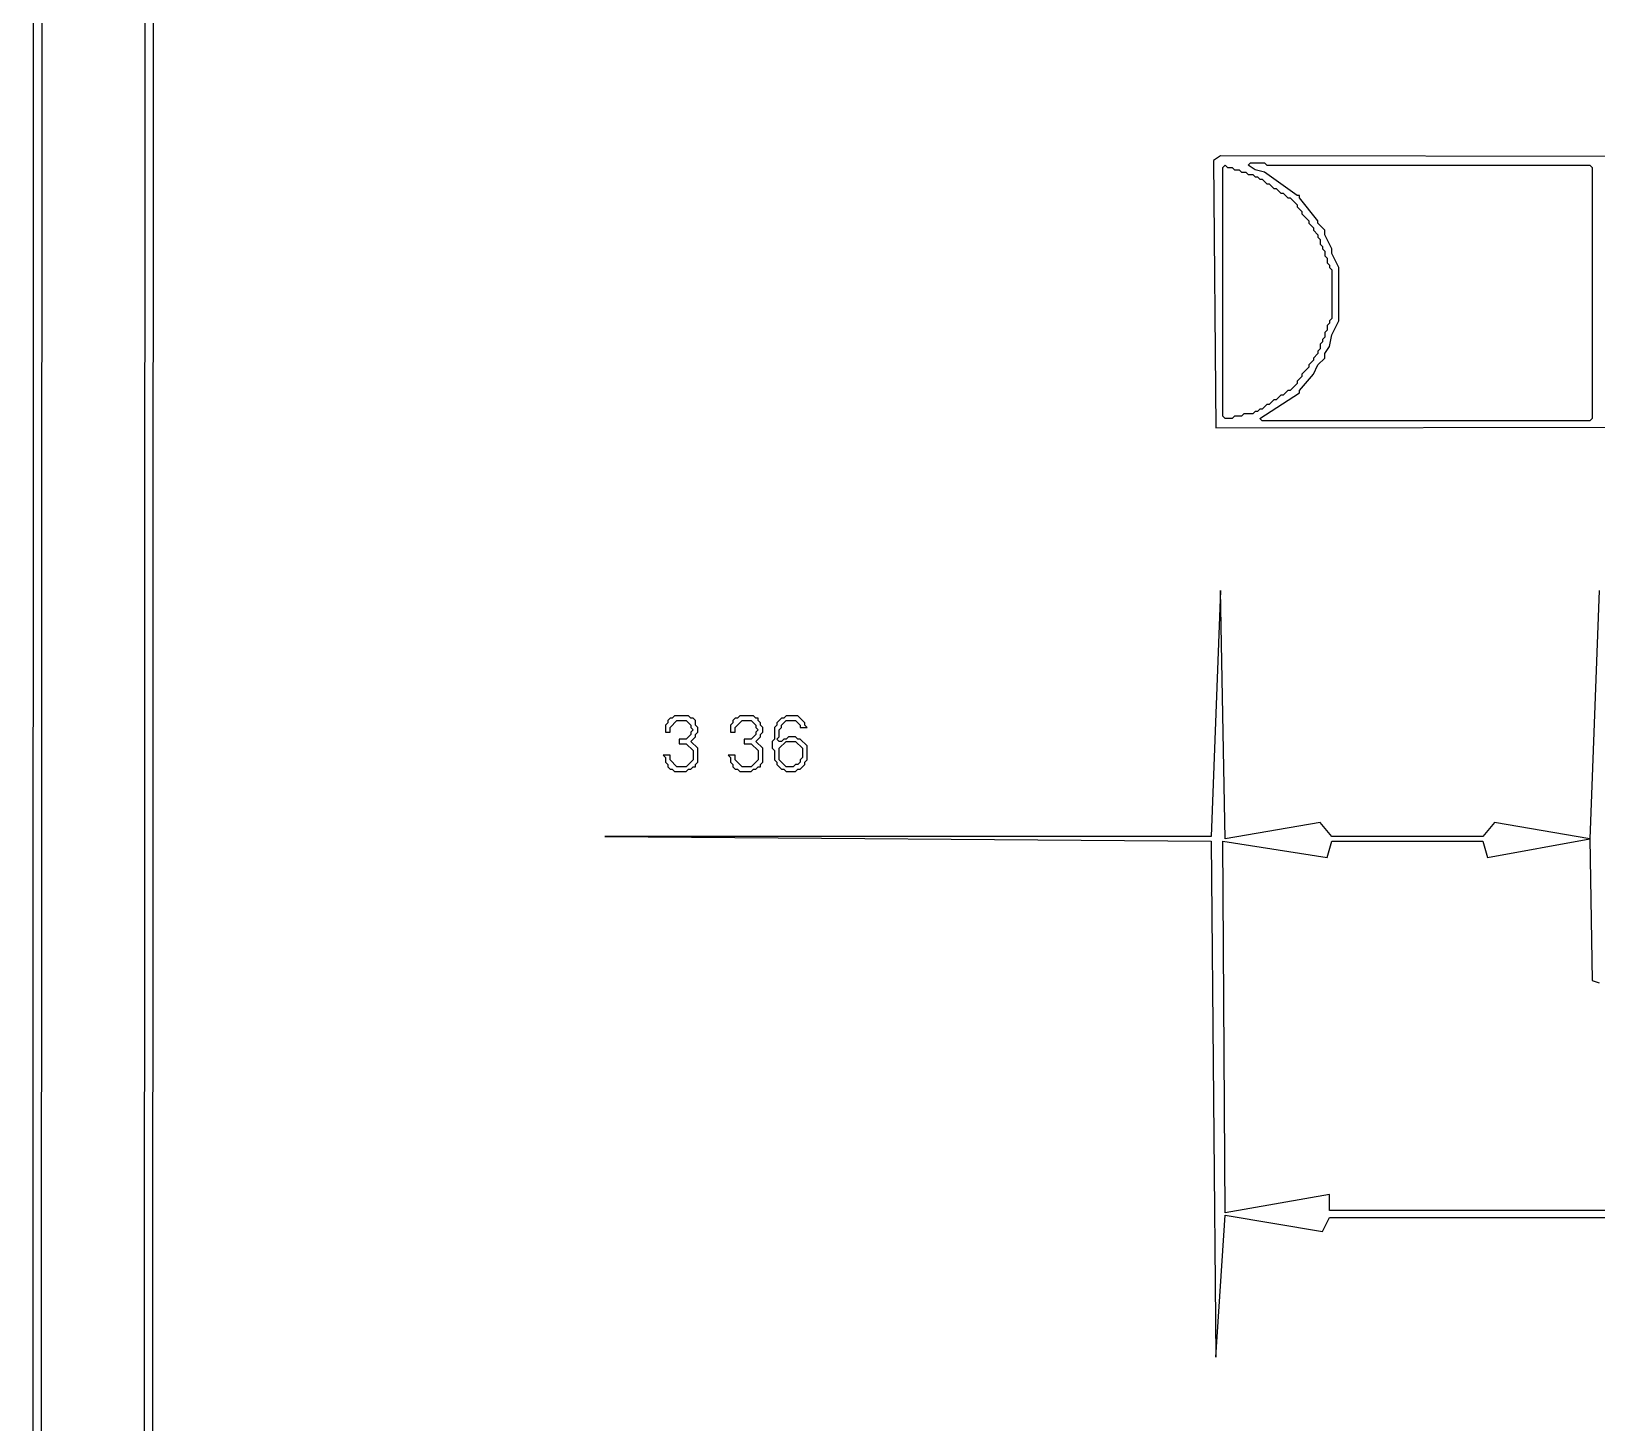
# Model space of a CAD drawing. Extents: x 18 to 322, y -435 to -5.
# Drawn here: x 17.5 to 84.9, y -148.5 to -88.6 of the extents above; entities that cross this region are included whole.
import ezdxf

# ---------------------------------------------------------------- set-up
doc = ezdxf.new("R2010")
doc.units = 0

msp = doc.modelspace()

# ---------------------------------------------------------------- linework, layer by layer
at = {"layer": 'CONTOURS'}
for p, q in [((17.6, -4.7), (17.5, -430)), ((17.8, -429.7), (18, -5)), ((22.4, -9.5), (22.3, -425.2)), ((22.6, -424.9), (22.8, -9.8)), ((68.7, -94), (68.4, -94.2)), ((68.4, -94.2), (68.5, -105.7)), ((131.6, -94.1), (68.7, -94)), ((69.9, -94.4), (70, -94.3)), ((70, -94.3), (70.6, -94.3)), ((70.6, -94.3), (70.7, -94.4)), ((68.8, -94.5), (68.9, -94.4)), ((68.8, -105.2), (68.8, -94.5)), ((68.9, -94.4), (69, -94.5)), ((69, -94.5), (69.2, -94.5)), ((69.2, -94.5), (69.3, -94.6)), ((69.3, -94.6), (69.5, -94.6)), ((69.5, -94.6), (69.6, -94.7)), ((69.6, -94.7), (69.8, -94.7)), ((69.8, -94.7), (69.9, -94.8)), ((70.2, -94.6), (69.9, -94.4)), ((69.9, -94.8), (70.1, -94.8)), ((70.1, -94.8), (70.2, -94.9)), ((70.6, -94.7), (70.2, -94.6)), ((70.2, -94.9), (70.3, -94.9)), ((70.3, -94.9), (70.4, -95)), ((70.4, -95), (70.5, -95)), ((70.5, -95), (70.7, -95.2)), ((72, -95.7), (70.6, -94.7)), ((70.7, -94.4), (84.6, -94.4)), ((84.6, -94.4), (84.7, -94.5)), ((84.7, -94.5), (84.7, -105.3)), ((70.7, -95.2), (70.8, -95.2)), ((70.8, -95.2), (71, -95.4)), ((71, -95.4), (71.1, -95.4)), ((71.1, -95.4), (71.3, -95.6)), ((71.3, -95.6), (71.4, -95.6)), ((71.4, -95.6), (71.6, -95.8)), ((72.1, -95.7), (72, -95.7)), ((72.1, -95.8), (72.1, -95.7)), ((71.6, -95.8), (71.7, -95.8)), ((71.7, -95.8), (72, -96.1)), ((72, -96.1), (72, -96.2)), ((72, -96.2), (72.2, -96.4)), ((72.9, -96.8), (72.1, -95.8)), ((72.2, -96.4), (72.2, -96.5)), ((72.2, -96.5), (72.5, -96.8)), ((72.5, -96.8), (72.5, -96.9)), ((72.5, -96.9), (72.7, -97.1)), ((72.9, -96.9), (72.9, -96.8)), ((73.2, -97.2), (72.9, -96.9)), ((72.7, -97.1), (72.7, -97.2)), ((72.7, -97.2), (72.9, -97.4)), ((72.9, -97.4), (72.9, -97.5)), ((72.9, -97.5), (73, -97.6)), ((73, -97.6), (73, -97.8)), ((73.2, -97.4), (73.2, -97.2)), ((73.5, -98), (73.2, -97.4)), ((73, -97.8), (73.1, -97.9)), ((73.1, -97.9), (73.1, -98)), ((73.1, -98), (73.2, -98.1)), ((73.2, -98.1), (73.2, -98.3)), ((73.2, -98.3), (73.3, -98.4)), ((73.3, -98.4), (73.3, -98.6)), ((73.5, -98.2), (73.5, -98)), ((73.8, -98.8), (73.5, -98.2)), ((73.3, -98.6), (73.4, -98.7)), ((73.4, -98.7), (73.4, -98.8)), ((73.4, -98.8), (73.5, -98.9)), ((73.5, -98.9), (73.5, -101)), ((73.8, -101.1), (73.8, -98.8)), ((73.5, -101), (73.4, -101.1)), ((73.4, -101.1), (73.4, -101.2)), ((73.5, -101.7), (73.8, -101.1)), ((73.3, -101.5), (73.2, -101.6)), ((73.2, -101.6), (73.2, -101.8)), ((73.4, -101.2), (73.3, -101.3)), ((73.3, -101.3), (73.3, -101.5)), ((73.4, -102.2), (73.5, -101.7)), ((73, -102.3), (72.9, -102.4)), ((72.9, -102.4), (72.9, -102.5)), ((73.1, -102), (73, -102.1)), ((73, -102.1), (73, -102.3)), ((73.2, -101.8), (73.1, -101.9)), ((73.1, -101.9), (73.1, -102)), ((73.2, -102.5), (73.4, -102.2)), ((72.5, -103.1), (72.2, -103.4)), ((72.7, -102.8), (72.5, -103)), ((72.5, -103), (72.5, -103.1)), ((72.9, -102.5), (72.7, -102.7)), ((72.7, -102.7), (72.7, -102.8)), ((72.7, -103.4), (72.9, -103)), ((72.9, -103), (73.2, -102.7)), ((73.2, -102.7), (73.2, -102.5)), ((72.2, -103.5), (72, -103.7)), ((72, -103.7), (72, -103.8)), ((72.1, -104.1), (72.7, -103.4)), ((72.2, -103.4), (72.2, -103.5)), ((70.4, -105.3), (72.1, -104.2)), ((71.3, -104.3), (71.1, -104.5)), ((71.4, -104.3), (71.3, -104.3)), ((71.6, -104.1), (71.4, -104.3)), ((71.7, -104.1), (71.6, -104.1)), ((72, -103.8), (71.7, -104.1)), ((72.1, -104.2), (72.1, -104.1)), ((69.7, -105.1), (69.6, -105.2)), ((70.1, -105.1), (69.7, -105.1)), ((70.2, -105), (70.1, -105.1)), ((70.3, -105), (70.2, -105)), ((70.4, -104.9), (70.3, -105)), ((70.5, -104.9), (70.4, -104.9)), ((70.7, -104.7), (70.5, -104.9)), ((70.8, -104.7), (70.7, -104.7)), ((71, -104.5), (70.8, -104.7)), ((71.1, -104.5), (71, -104.5)), ((68.5, -105.7), (131.6, -105.6)), ((68.9, -105.3), (68.8, -105.2)), ((69.2, -105.3), (68.9, -105.3)), ((69.3, -105.2), (69.2, -105.3)), ((69.6, -105.2), (69.3, -105.2)), ((70.5, -105.4), (70.4, -105.3)), ((84.6, -105.4), (70.5, -105.4)), ((84.7, -105.3), (84.6, -105.4)), ((68.7, -112.7), (68.3, -123.3)), ((68.9, -123.4), (68.7, -112.7)), ((85, -112.7), (84.6, -123.4)), ((44.9, -118.4), (44.8, -118.5)), ((44.8, -118.5), (44.8, -118.8)), ((45, -118.2), (44.9, -118.3)), ((44.9, -118.3), (44.9, -118.4)), ((45.1, -118.2), (45, -118.2)), ((45, -118.6), (45.3, -118.3)), ((45, -118.8), (45, -118.6)), ((45.2, -118.1), (45.1, -118.2)), ((45.8, -118.1), (45.2, -118.1)), ((45.3, -118.3), (45.7, -118.3)), ((45.7, -118.3), (45.9, -118.5)), ((45.9, -118.2), (45.8, -118.1)), ((46, -118.2), (45.9, -118.2)), ((45.9, -118.5), (45.9, -118.6)), ((45.9, -118.6), (46, -118.7)), ((46.1, -118.3), (46, -118.2)), ((46.1, -118.5), (46.1, -118.3)), ((46.2, -118.6), (46.1, -118.5)), ((46.2, -118.8), (46.2, -118.6)), ((47.7, -118.4), (47.6, -118.5)), ((47.6, -118.5), (47.6, -118.8)), ((47.8, -118.2), (47.7, -118.3)), ((47.7, -118.3), (47.7, -118.4)), ((47.9, -118.2), (47.8, -118.2)), ((47.8, -118.6), (48.1, -118.3)), ((47.8, -118.8), (47.8, -118.6)), ((48, -118.1), (47.9, -118.2)), ((48.6, -118.1), (48, -118.1)), ((48.1, -118.3), (48.5, -118.3)), ((48.5, -118.3), (48.7, -118.5)), ((48.7, -118.2), (48.6, -118.1)), ((48.8, -118.2), (48.7, -118.2)), ((48.7, -118.5), (48.7, -118.6)), ((48.7, -118.6), (48.8, -118.7)), ((48.8, -118.3), (48.8, -118.2)), ((48.9, -118.4), (48.8, -118.3)), ((48.9, -118.5), (48.9, -118.4)), ((49, -118.6), (48.9, -118.5)), ((49, -118.8), (49, -118.6)), ((49.6, -118.5), (49.5, -118.6)), ((49.5, -118.6), (49.5, -119.1)), ((49.8, -118.2), (49.6, -118.4)), ((49.6, -118.4), (49.6, -118.5)), ((49.7, -118.7), (49.8, -118.6)), ((49.9, -118.2), (49.8, -118.2)), ((49.8, -118.5), (50, -118.3)), ((49.8, -118.6), (49.8, -118.5)), ((50, -118.1), (49.9, -118.2)), ((50.5, -118.1), (50, -118.1)), ((50, -118.3), (50.4, -118.3)), ((50.4, -118.3), (50.6, -118.5)), ((50.8, -118.4), (50.5, -118.1)), ((50.6, -118.5), (50.6, -118.6)), ((50.6, -118.6), (50.9, -118.6)), ((50.8, -118.5), (50.8, -118.4)), ((50.9, -118.6), (50.8, -118.5)), ((44.8, -118.8), (45, -118.8)), ((45.7, -119.1), (45.4, -119.1)), ((45.4, -119.1), (45.4, -119.3)), ((45.9, -118.9), (45.7, -119.1)), ((46, -118.7), (45.9, -118.8)), ((45.9, -118.8), (45.9, -118.9)), ((45.9, -119.2), (46.1, -119)), ((46.2, -119.5), (45.9, -119.2)), ((46.1, -118.9), (46.2, -118.8)), ((46.1, -119), (46.1, -118.9)), ((47.6, -118.8), (47.8, -118.8)), ((48.5, -119.1), (48.2, -119.1)), ((48.2, -119.1), (48.2, -119.3)), ((48.7, -118.9), (48.5, -119.1)), ((48.8, -118.7), (48.7, -118.8)), ((48.7, -118.8), (48.7, -118.9)), ((48.7, -119.2), (48.9, -119)), ((49, -119.5), (48.7, -119.2)), ((48.9, -118.9), (49, -118.8)), ((48.9, -119), (48.9, -118.9)), ((49.5, -119.1), (49.4, -119.2)), ((49.4, -119.2), (49.4, -119.5)), ((49.6, -119.1), (49.7, -119)), ((49.7, -119.2), (49.6, -119.1)), ((49.7, -119), (49.7, -118.7)), ((49.7, -119.5), (50, -119.2)), ((49.8, -119.2), (49.7, -119.2)), ((49.9, -119.1), (49.8, -119.2)), ((50, -119.1), (49.9, -119.1)), ((50.1, -119), (50, -119.1)), ((50, -119.2), (50.4, -119.2)), ((50.4, -119), (50.1, -119)), ((50.5, -119.1), (50.4, -119)), ((50.4, -119.2), (50.7, -119.5)), ((50.6, -119.1), (50.5, -119.1)), ((50.9, -119.4), (50.6, -119.1)), ((45, -119.8), (44.7, -119.8)), ((44.7, -119.8), (44.8, -119.9)), ((44.8, -119.9), (44.8, -120.1)), ((45, -120), (45, -119.8)), ((45.4, -119.3), (45.7, -119.3)), ((45.7, -119.3), (46, -119.6)), ((46, -119.6), (46, -120)), ((46.2, -120.1), (46.2, -119.5)), ((47.8, -119.8), (47.5, -119.8)), ((47.5, -119.8), (47.6, -119.9)), ((47.6, -119.9), (47.6, -120.1)), ((47.8, -120), (47.8, -119.8)), ((48.2, -119.3), (48.5, -119.3)), ((48.5, -119.3), (48.8, -119.6)), ((48.8, -119.6), (48.8, -120)), ((49, -120.1), (49, -119.5)), ((49.4, -119.5), (49.5, -119.6)), ((49.5, -119.6), (49.5, -120)), ((49.7, -120), (49.7, -119.5)), ((50.7, -119.9), (50.6, -120)), ((50.7, -119.5), (50.7, -119.9)), ((50.9, -120), (50.9, -119.4)), ((44.8, -120.1), (44.9, -120.2)), ((44.9, -120.2), (44.9, -120.3)), ((44.9, -120.3), (45, -120.4)), ((45.3, -120.3), (45, -120)), ((45, -120.4), (45.1, -120.4)), ((45.1, -120.4), (45.2, -120.5)), ((45.2, -120.5), (45.7, -120.5)), ((45.7, -120.3), (45.3, -120.3)), ((46, -120), (45.7, -120.3)), ((45.7, -120.5), (45.8, -120.4)), ((45.8, -120.4), (45.9, -120.4)), ((45.9, -120.4), (46, -120.3)), ((46, -120.3), (46.1, -120.3)), ((46.1, -120.2), (46.2, -120.1)), ((46.1, -120.3), (46.1, -120.2)), ((47.6, -120.1), (47.7, -120.2)), ((47.7, -120.2), (47.7, -120.3)), ((47.7, -120.3), (47.8, -120.4)), ((48.1, -120.3), (47.8, -120)), ((47.8, -120.4), (47.9, -120.4)), ((47.9, -120.4), (48, -120.5)), ((48, -120.5), (48.5, -120.5)), ((48.5, -120.3), (48.1, -120.3)), ((48.8, -120), (48.5, -120.3)), ((48.5, -120.5), (48.6, -120.4)), ((48.6, -120.4), (48.7, -120.4)), ((48.7, -120.4), (48.8, -120.3)), ((48.8, -120.3), (48.9, -120.3)), ((48.9, -120.2), (49, -120.1)), ((48.9, -120.3), (48.9, -120.2)), ((49.5, -120), (49.6, -120.1)), ((49.6, -120.1), (49.6, -120.2)), ((49.6, -120.2), (49.8, -120.4)), ((50, -120.3), (49.7, -120)), ((49.8, -120.4), (49.9, -120.4)), ((49.9, -120.4), (50, -120.5)), ((50.3, -120.3), (50, -120.3)), ((50, -120.5), (50.4, -120.5)), ((50.4, -120.2), (50.3, -120.3)), ((50.5, -120.2), (50.4, -120.2)), ((50.4, -120.5), (50.5, -120.4)), ((50.6, -120.1), (50.5, -120.2)), ((50.5, -120.4), (50.6, -120.4)), ((50.6, -120), (50.6, -120.1)), ((50.6, -120.4), (50.8, -120.2)), ((50.8, -120.1), (50.9, -120)), ((50.8, -120.2), (50.8, -120.1)), ((42.2, -123.3), (68.3, -123.5)), ((68.3, -123.3), (42.2, -123.3)), ((73, -122.7), (68.9, -123.4)), ((73.5, -123.3), (73, -122.7)), ((80, -123.3), (73.5, -123.3)), ((80.5, -122.7), (80, -123.3)), ((84.6, -123.4), (80.5, -122.7)), ((68.3, -123.5), (68.5, -145.7)), ((68.8, -123.5), (73.3, -124.2)), ((68.9, -139.5), (68.8, -123.5)), ((73.3, -124.2), (73.5, -123.5)), ((73.5, -123.5), (80, -123.5)), ((80, -123.5), (80.2, -124.2)), ((80.2, -124.2), (84.6, -123.4)), ((84.6, -123.4), (84.7, -129.5)), ((84.7, -129.5), (85, -129.6)), ((73.4, -138.7), (68.9, -139.5)), ((73.4, -139.4), (73.4, -138.7)), ((126.6, -139.4), (73.4, -139.4)), ((68.5, -145.7), (68.9, -139.6)), ((68.9, -139.6), (73.1, -140.3)), ((73.1, -140.3), (73.4, -139.7)), ((73.4, -139.7), (126.6, -139.7))]:
    msp.add_line(p, q, dxfattribs=at)

doc.saveas('drawing.dxf')
